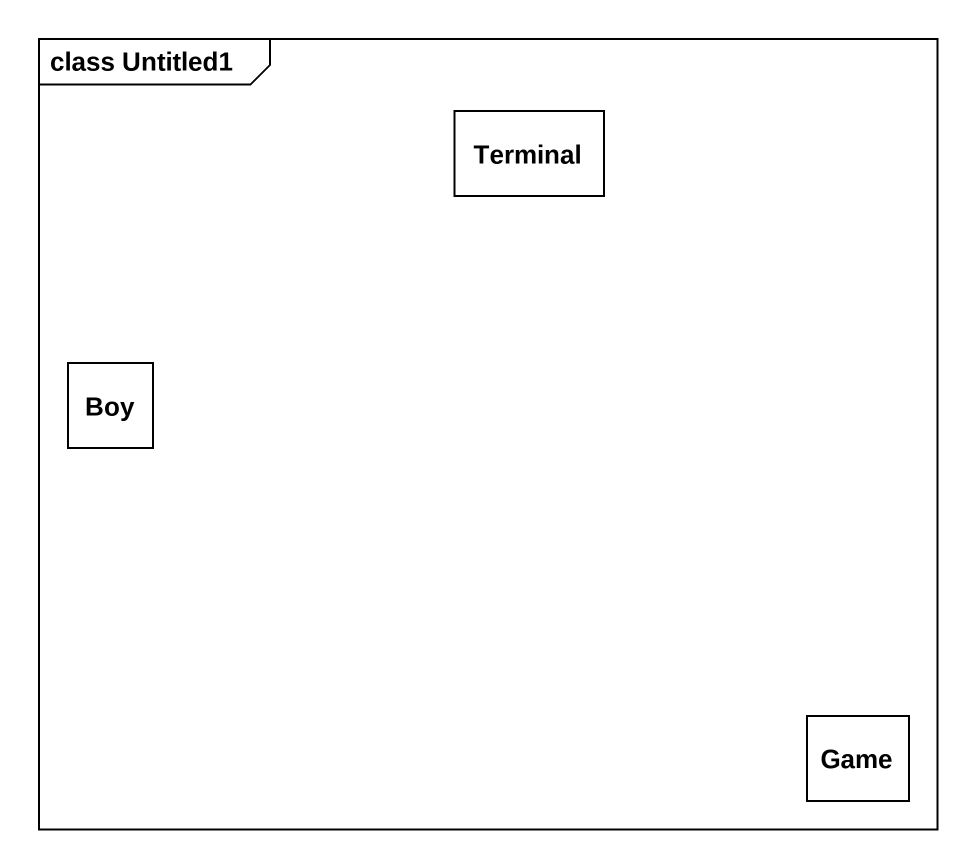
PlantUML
@startuml
mainframe class Untitled1
hide circle
hide empty members
class Terminal
class Boy
class Game
@enduml
